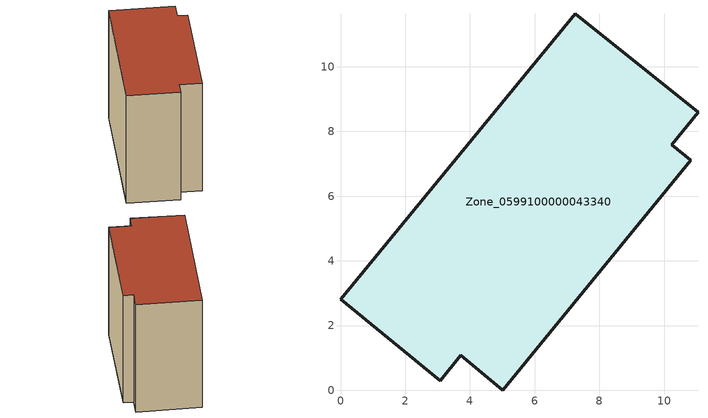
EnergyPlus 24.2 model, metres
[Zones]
Zone_0599100000043340
 floor ground (C_G): 10.24,7.59 10.82,7.11 5.02,0 3.71,1.08 3.08,0.3 0,2.82 7.26,11.64 11.05,8.6 z0
 wall outside (C_F): 7.26,11.64 0,2.82 3.08,0.3 3.71,1.08 5.02,0 10.82,7.11 10.24,7.59 11.05,8.6 7.26,11.64 z0:9.26
 roof outside (C_R): 10.24,7.59 11.05,8.6 7.26,11.64 0,2.82 3.08,0.3 3.71,1.08 5.02,0 10.82,7.11 z9.26
[BUILDING]
Pand.0599100000043340: North Axis=0; Terrain=City; Loads Convergence Tolerance Value=0.04; Temperature Convergence Tolerance Value=0.4; Solar Distribution=FullExterior; Maximum Number of Warmup Days=25; Minimum Number of Warmup Days=1
[Site:Location]
Rotterdam.The.Hague.AP_ZH_NLD Design_Conditions: Latitude=51.96; Longitude=4.45; Time Zone=1; Elevation=-4.5
[SITE:GROUNDTEMPERATURE:BUILDINGSURFACE]
18, 18, 18, 18, 18, 18, 18, 18, 18, 18, 18, 18
[MATERIAL] Thermal Absorptance=0.9; Solar Absorptance=0.7; Visible Absorptance=0.7
Name | Roughness | Thickness | Conductivity | Density | Specific Heat
G.TI.1946 | MediumSmooth | 0.15 | 1 | 540 | 1210
F.TI.1946 | Rough | 0.3 | 0.857143 | 1920 | 840
R.TI.1946 | MediumRough | 0.2 | 0.1 | 1500 | 1000
[CONSTRUCTION]
C_G: G.TI.1946
C_F: F.TI.1946
C_R: R.TI.1946
[ZONE]
Zone_0599100000043340: Type=1; Multiplier=1; Ceiling Height=Autocalculate; Volume=Autocalculate; Floor Area=autocalculate; Part of Total Floor Area=Yes
[ZONEINFILTRATION:DESIGNFLOWRATE]
Infil_Zone_0599100000043340: Zone or ZoneList or Space or SpaceList=Zone_0599100000043340; Schedule=AlwaysOn; Design Flow Rate Calculation Method=Flow/Area; Flow Rate per Floor Area=0.003; Constant Term Coefficient=1; Temperature Term Coefficient=0; Velocity Term Coefficient=0; Velocity Squared Term Coefficient=0
[HVACTEMPLATE:ZONE:IDEALLOADSAIRSYSTEM]
Zone_0599100000043340: Maximum Heating Supply Air Temperature=50; Minimum Cooling Supply Air Temperature=13; Maximum Heating Supply Air Humidity Ratio=0.0156; Minimum Cooling Supply Air Humidity Ratio=0.0077; Heating Limit=NoLimit; Cooling Limit=NoLimit; Dehumidification Control Type=ConstantSensibleHeatRatio; Cooling Sensible Heat Ratio=0.7; Dehumidification Setpoint=60; Humidification Control Type=None; Humidification Setpoint=30; Outdoor Air Method=None; Outdoor Air Flow Rate per Person=0.00944; Outdoor Air Flow Rate per Zone Floor Area=0; Outdoor Air Flow Rate per Zone=0; Demand Controlled Ventilation Type=None; Outdoor Air Economizer Type=NoEconomizer; Heat Recovery Type=None; Sensible Heat Recovery Effectiveness=0.7; Latent Heat Recovery Effectiveness=0.65
[ZONECONTROL:THERMOSTAT]
ThermostatControl_Zone_0599100000043340: Zone or ZoneList=Zone_0599100000043340; Control Type Schedule=DualSetpointControlType; Control 1=Thermostat_Zone_0599100000043340; Temperature Difference Between Cutout And Setpoint=0
[THERMOSTATSETPOINT:DUALSETPOINT]
Thermostat_Zone_0599100000043340: Heating Setpoint Temperature Schedule=HeatingSetpoint_Zone_0599100000043340; Cooling Setpoint Temperature Schedule=CoolingSetpoint_Zone_0599100000043340
[SCHEDULE:COMPACT]
HeatingSetpoint_Zone_0599100000043340: Through: 12/31, For: AllDays, Until: 24:00, 21
CoolingSetpoint_Zone_0599100000043340: Through: 12/31, For: AllDays, Until: 24:00, 24
DualSetpointControlType: Through: 12/31, For: AllDays, Until: 24:00, 4
AlwaysOn: Through: 12/31, For: AllDays, Until: 24:00, 1
